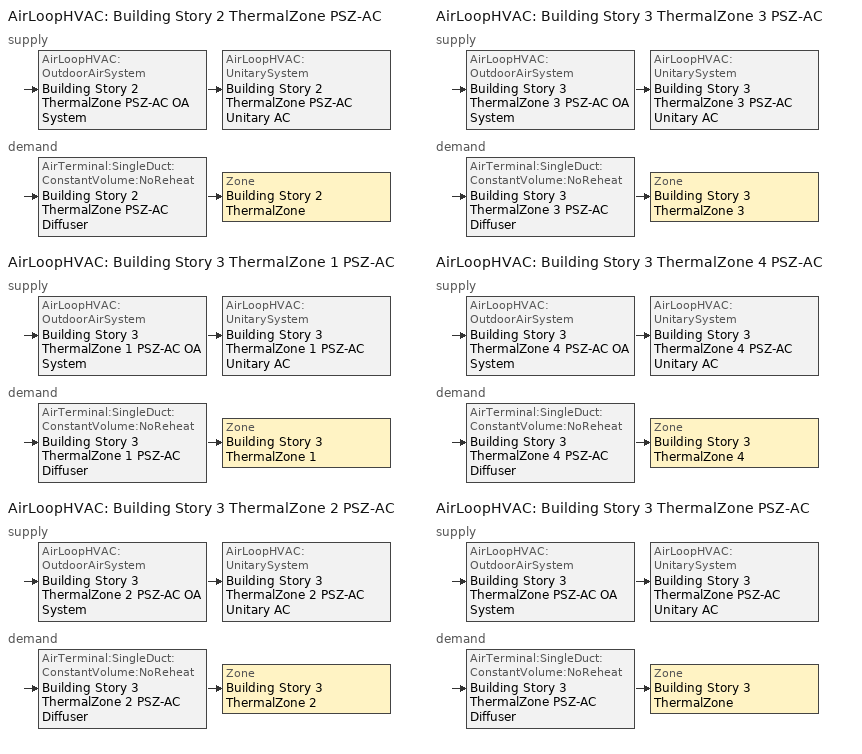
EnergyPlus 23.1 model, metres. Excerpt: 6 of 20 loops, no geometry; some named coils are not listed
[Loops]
AirLoopHVAC 'Building Story 2 ThermalZone PSZ-AC'
 supply: AirLoopHVAC:OutdoorAirSystem 'Building Story 2 ThermalZone PSZ-AC OA System' > AirLoopHVAC:UnitarySystem 'Building Story 2 ThermalZone PSZ-AC Unitary AC'
 demand: AirTerminal:SingleDuct:ConstantVolume:NoReheat 'Building Story 2 ThermalZone PSZ-AC Diffuser' > Zone 'Building Story 2 ThermalZone'
AirLoopHVAC 'Building Story 3 ThermalZone 1 PSZ-AC'
 supply: AirLoopHVAC:OutdoorAirSystem 'Building Story 3 ThermalZone 1 PSZ-AC OA System' > AirLoopHVAC:UnitarySystem 'Building Story 3 ThermalZone 1 PSZ-AC Unitary AC'
 demand: AirTerminal:SingleDuct:ConstantVolume:NoReheat 'Building Story 3 ThermalZone 1 PSZ-AC Diffuser' > Zone 'Building Story 3 ThermalZone 1'
AirLoopHVAC 'Building Story 3 ThermalZone 2 PSZ-AC'
 supply: AirLoopHVAC:OutdoorAirSystem 'Building Story 3 ThermalZone 2 PSZ-AC OA System' > AirLoopHVAC:UnitarySystem 'Building Story 3 ThermalZone 2 PSZ-AC Unitary AC'
 demand: AirTerminal:SingleDuct:ConstantVolume:NoReheat 'Building Story 3 ThermalZone 2 PSZ-AC Diffuser' > Zone 'Building Story 3 ThermalZone 2'
AirLoopHVAC 'Building Story 3 ThermalZone 3 PSZ-AC'
 supply: AirLoopHVAC:OutdoorAirSystem 'Building Story 3 ThermalZone 3 PSZ-AC OA System' > AirLoopHVAC:UnitarySystem 'Building Story 3 ThermalZone 3 PSZ-AC Unitary AC'
 demand: AirTerminal:SingleDuct:ConstantVolume:NoReheat 'Building Story 3 ThermalZone 3 PSZ-AC Diffuser' > Zone 'Building Story 3 ThermalZone 3'
AirLoopHVAC 'Building Story 3 ThermalZone 4 PSZ-AC'
 supply: AirLoopHVAC:OutdoorAirSystem 'Building Story 3 ThermalZone 4 PSZ-AC OA System' > AirLoopHVAC:UnitarySystem 'Building Story 3 ThermalZone 4 PSZ-AC Unitary AC'
 demand: AirTerminal:SingleDuct:ConstantVolume:NoReheat 'Building Story 3 ThermalZone 4 PSZ-AC Diffuser' > Zone 'Building Story 3 ThermalZone 4'
AirLoopHVAC 'Building Story 3 ThermalZone PSZ-AC'
 supply: AirLoopHVAC:OutdoorAirSystem 'Building Story 3 ThermalZone PSZ-AC OA System' > AirLoopHVAC:UnitarySystem 'Building Story 3 ThermalZone PSZ-AC Unitary AC'
 demand: AirTerminal:SingleDuct:ConstantVolume:NoReheat 'Building Story 3 ThermalZone PSZ-AC Diffuser' > Zone 'Building Story 3 ThermalZone'
[ZoneControl:Thermostat] Temperature Difference Between Cutout And Setpoint {deltaC}=0
Name | Zone or ZoneList | Control Type Schedule | Control 1
Building Story 2 ThermalZone Thermostat | Building Story 2 ThermalZone | Building Story 2 ThermalZone Thermostat Schedule | Story Mid Blended Space Type Thermostat
Building Story 3 ThermalZone Thermostat | Building Story 3 ThermalZone | Building Story 3 ThermalZone Thermostat Schedule | Story Top Blended Space Type Thermostat
Building Story 3 ThermalZone 1 Thermostat | Building Story 3 ThermalZone 1 | Building Story 3 ThermalZone 1 Thermostat Schedule | Story Top Blended Space Type Thermostat 1
Building Story 3 ThermalZone 2 Thermostat | Building Story 3 ThermalZone 2 | Building Story 3 ThermalZone 2 Thermostat Schedule | Story Top Blended Space Type Thermostat 2
Building Story 3 ThermalZone 3 Thermostat | Building Story 3 ThermalZone 3 | Building Story 3 ThermalZone 3 Thermostat Schedule | Story Top Blended Space Type Thermostat 3
Building Story 3 ThermalZone 4 Thermostat | Building Story 3 ThermalZone 4 | Building Story 3 ThermalZone 4 Thermostat Schedule | Story Top Blended Space Type Thermostat 4
[ThermostatSetpoint:DualSetpoint]
Name | Heating Setpoint Temperature Schedule | Cooling Setpoint Temperature Schedule
Story Mid Blended Space Type Thermostat | SchoolSecondary HTGSETP_SCH_YES_OPTIMUM | SchoolSecondary CLGSETP_SCH_NO_SETBACK
Story Top Blended Space Type Thermostat; Story Top Blended Space Type Thermostat 1; Story Top Blended Space Type Thermostat 2; Story Top Blended Space Type Thermostat 3; Story Top Blended Space Type Thermostat 4 | OfficeLarge HTGSETP_SCH_YES_OPTIMUM | OfficeLarge CLGSETP_SCH_NO_SETBACK
[AirTerminal:SingleDuct:ConstantVolume:NoReheat] Availability Schedule=Always On Discrete; Maximum Air Flow Rate {m3/s}=AutoSize
Building Story 2 ThermalZone PSZ-AC Diffuser; Building Story 3 ThermalZone PSZ-AC Diffuser; Building Story 3 ThermalZone 1 PSZ-AC Diffuser; Building Story 3 ThermalZone 2 PSZ-AC Diffuser; Building Story 3 ThermalZone 3 PSZ-AC Diffuser; Building Story 3 ThermalZone 4 PSZ-AC Diffuser
[Zone equipment]
Building Story 2 ThermalZone: Building Story 2 ThermalZone PSZ-AC Diffuser
Building Story 3 ThermalZone: Building Story 3 ThermalZone PSZ-AC Diffuser
Building Story 3 ThermalZone 1: Building Story 3 ThermalZone 1 PSZ-AC Diffuser
Building Story 3 ThermalZone 2: Building Story 3 ThermalZone 2 PSZ-AC Diffuser
Building Story 3 ThermalZone 3: Building Story 3 ThermalZone 3 PSZ-AC Diffuser
Building Story 3 ThermalZone 4: Building Story 3 ThermalZone 4 PSZ-AC Diffuser
[Sizing:Zone] Zone Cooling Design Supply Air Temperature Input Method=SupplyAirTemperature; Zone Cooling Design Supply Air Temperature {C}=12.7778; Zone Cooling Design Supply Air Temperature Difference {deltaC}=11.11; Zone Heating Design Supply Air Temperature Input Method=SupplyAirTemperature; Zone Heating Design Supply Air Temperature {C}=50; Zone Heating Design Supply Air Temperature Difference {deltaC}=11.11; Zone Cooling Design Supply Air Humidity Ratio {kgWater/kgDryAir}=0.0085; Zone Heating Design Supply Air Humidity Ratio {kgWater/kgDryAir}=0.008; Cooling Design Air Flow Method=DesignDay; Cooling Design Air Flow Rate {m3/s}=0; Cooling Minimum Air Flow per Zone Floor Area {m3/s-m2}=0.000762; Cooling Minimum Air Flow {m3/s}=0; Cooling Minimum Air Flow Fraction=0; Heating Design Air Flow Method=DesignDay; Heating Design Air Flow Rate {m3/s}=0; Heating Maximum Air Flow per Zone Floor Area {m3/s-m2}=0.002032; Heating Maximum Air Flow {m3/s}=0.141576; Heating Maximum Air Flow Fraction=0.3; Account for Dedicated Outdoor Air System=No; Zone Load Sizing Method=Sensible Load Only No Latent Load; Zone Latent Cooling Design Supply Air Humidity Ratio Input Method=HumidityRatioDifference; Zone Cooling Design Supply Air Humidity Ratio Difference {kgWater/kgDryAir}=0.005; Zone Latent Heating Design Supply Air Humidity Ratio Input Method=HumidityRatioDifference; Zone Humidification Design Supply Air Humidity Ratio Difference {kgWater/kgDryAir}=0.005
Name | Design Specification Outdoor Air Object
Building Story 2 ThermalZone | Building Story 2 ThermalZone DSOA Space List
Building Story 3 ThermalZone | Building Story 3 ThermalZone DSOA Space List
Building Story 3 ThermalZone 1 | Building Story 3 ThermalZone 1 DSOA Space List
Building Story 3 ThermalZone 2 | Building Story 3 ThermalZone 2 DSOA Space List
Building Story 3 ThermalZone 3 | Building Story 3 ThermalZone 3 DSOA Space List
Building Story 3 ThermalZone 4 | Building Story 3 ThermalZone 4 DSOA Space List
[Controller:MechanicalVentilation] Demand Controlled Ventilation=No; System Outdoor Air Method=ZoneSum
Name | Availability Schedule | Zone or ZoneList 1 | Design Specification Outdoor Air Object Name 1
Controller Mechanical Ventilation 9 | Building Story 2 ThermalZone PSZ-AC Occ Sch | Building Story 2 ThermalZone | Blended OA 1
Controller Mechanical Ventilation 14 | Building Story 3 ThermalZone PSZ-AC Occ Sch | Building Story 3 ThermalZone | Blended OA 2
Controller Mechanical Ventilation 15 | Building Story 3 ThermalZone 1 PSZ-AC Occ Sch | Building Story 3 ThermalZone 1 | Blended OA 2
Controller Mechanical Ventilation 11 | Building Story 3 ThermalZone 2 PSZ-AC Occ Sch | Building Story 3 ThermalZone 2 | Blended OA 2
Controller Mechanical Ventilation 12 | Building Story 3 ThermalZone 3 PSZ-AC Occ Sch | Building Story 3 ThermalZone 3 | Blended OA 2
Controller Mechanical Ventilation 13 | Building Story 3 ThermalZone 4 PSZ-AC Occ Sch | Building Story 3 ThermalZone 4 | Blended OA 2
[DesignSpecification:OutdoorAir] Outdoor Air Method=Sum; Outdoor Air Flow per Zone {m3/s}=0; Outdoor Air Flow Air Changes per Hour {1/hr}=0
Name | Outdoor Air Flow per Person {m3/s-person} | Outdoor Air Flow per Zone Floor Area {m3/s-m2}
Blended OA 1 | 0.00449757 | 0.000474846
Blended OA 2 | 0 | 0.0004318
[DesignSpecification:OutdoorAir:SpaceList]
Name | Space 1 | Space 1 Design Specification Outdoor Air Object
Building Story 2 ThermalZone DSOA Space List | Building Story 2 Space | Blended OA 1
Building Story 3 ThermalZone DSOA Space List | Building Story 3 Space | Blended OA 2
Building Story 3 ThermalZone 1 DSOA Space List | Building Story 3 Space 1 | Blended OA 2
Building Story 3 ThermalZone 2 DSOA Space List | Building Story 3 Space 2 | Blended OA 2
Building Story 3 ThermalZone 3 DSOA Space List | Building Story 3 Space 3 | Blended OA 2
Building Story 3 ThermalZone 4 DSOA Space List | Building Story 3 Space 4 | Blended OA 2
[AirLoopHVAC] Design Supply Air Flow Rate {m3/s}=AutoSize; Design Return Air Flow Fraction of Supply Air Flow=1
Building Story 2 ThermalZone PSZ-AC; Building Story 3 ThermalZone 1 PSZ-AC; Building Story 3 ThermalZone 2 PSZ-AC; Building Story 3 ThermalZone 3 PSZ-AC; Building Story 3 ThermalZone 4 PSZ-AC; Building Story 3 ThermalZone PSZ-AC
[Sizing:System] Type of Load to Size On=Sensible; Design Outdoor Air Flow Rate {m3/s}=Autosize; Central Heating Maximum System Air Flow Ratio=1; Preheat Design Temperature {C}=7.22222; Preheat Design Humidity Ratio {kgWater/kgDryAir}=0.008; Precool Design Temperature {C}=12.7778; Precool Design Humidity Ratio {kgWater/kgDryAir}=0.008; Central Cooling Design Supply Air Temperature {C}=12.7778; Central Heating Design Supply Air Temperature {C}=50; Type of Zone Sum to Use=Coincident; 100% Outdoor Air in Cooling=No; 100% Outdoor Air in Heating=No; Central Cooling Design Supply Air Humidity Ratio {kgWater/kgDryAir}=0.0085; Central Heating Design Supply Air Humidity Ratio {kgWater/kgDryAir}=0.008; Cooling Supply Air Flow Rate Method=DesignDay; Cooling Supply Air Flow Rate {m3/s}=0; Cooling Supply Air Flow Rate Per Floor Area {m3/s-m2}=0.00996765; Cooling Fraction of Autosized Cooling Supply Air Flow Rate=1; Cooling Supply Air Flow Rate Per Unit Cooling Capacity {m3/s-W}=3.94755e-05; Heating Supply Air Flow Rate Method=DesignDay; Heating Supply Air Flow Rate {m3/s}=0; Heating Supply Air Flow Rate Per Floor Area {m3/s-m2}=0.00996765; Heating Fraction of Autosized Heating Supply Air Flow Rate=1; Heating Fraction of Autosized Cooling Supply Air Flow Rate=1; Heating Supply Air Flow Rate Per Unit Heating Capacity {m3/s-W}=3.15882e-05; System Outdoor Air Method=ZoneSum; Zone Maximum Outdoor Air Fraction=1; Cooling Design Capacity Method=CoolingDesignCapacity; Cooling Design Capacity {W}=Autosize; Cooling Design Capacity Per Floor Area {W/m2}=234.7; Fraction of Autosized Cooling Design Capacity=1; Heating Design Capacity Method=HeatingDesignCapacity; Heating Design Capacity {W}=Autosize; Heating Design Capacity Per Floor Area {W/m2}=157; Fraction of Autosized Heating Design Capacity=1; Central Cooling Capacity Control Method=OnOff; Occupant Diversity=Autosize
Building Story 2 ThermalZone PSZ-AC; Building Story 3 ThermalZone 1 PSZ-AC; Building Story 3 ThermalZone 2 PSZ-AC; Building Story 3 ThermalZone 3 PSZ-AC; Building Story 3 ThermalZone 4 PSZ-AC; Building Story 3 ThermalZone PSZ-AC
[Controller:OutdoorAir] Minimum Outdoor Air Flow Rate {m3/s}=Autosize; Maximum Outdoor Air Flow Rate {m3/s}=Autosize; Economizer Control Action Type=ModulateFlow; Lockout Type=LockoutWithHeating; Minimum Limit Type=FixedMinimum; High Humidity Control=No; Control High Indoor Humidity Based on Outdoor Humidity Ratio=Yes
Name | Economizer Control Type | Minimum Outdoor Air Schedule | Maximum Fraction of Outdoor Air Schedule | Mechanical Ventilation Controller | Heat Recovery Bypass Control Type | Economizer Maximum Limit Dry-Bulb Temperature {C} | Economizer Maximum Limit Enthalpy {J/kg}
Building Story 2 ThermalZone PSZ-AC OA System Controller | DifferentialDryBulb | Building Story 2 ThermalZone PSZ-AC Occ Sch | BuildingStory2ThermalZonePSZACmaxOASch | Controller Mechanical Ventilation 9 | BypassWhenOAFlowGreaterThanMinimum
Building Story 3 ThermalZone 1 PSZ-AC OA System Controller | NoEconomizer | Building Story 3 ThermalZone 1 PSZ-AC Occ Sch | BuildingStory3ThermalZone1PSZACmaxOASch | Controller Mechanical Ventilation 15 | BypassWhenWithinEconomizerLimits | 28 | 64000
Building Story 3 ThermalZone 2 PSZ-AC OA System Controller | DifferentialDryBulb | Building Story 3 ThermalZone 2 PSZ-AC Occ Sch | BuildingStory3ThermalZone2PSZACmaxOASch | Controller Mechanical Ventilation 11 | BypassWhenWithinEconomizerLimits
Building Story 3 ThermalZone 3 PSZ-AC OA System Controller | NoEconomizer | Building Story 3 ThermalZone 3 PSZ-AC Occ Sch | BuildingStory3ThermalZone3PSZACmaxOASch | Controller Mechanical Ventilation 12 | BypassWhenWithinEconomizerLimits | 28 | 64000
Building Story 3 ThermalZone 4 PSZ-AC OA System Controller | DifferentialDryBulb | Building Story 3 ThermalZone 4 PSZ-AC Occ Sch | BuildingStory3ThermalZone4PSZACmaxOASch | Controller Mechanical Ventilation 13 | BypassWhenWithinEconomizerLimits
Building Story 3 ThermalZone PSZ-AC OA System Controller | DifferentialDryBulb | Building Story 3 ThermalZone PSZ-AC Occ Sch | BuildingStory3ThermalZonePSZACmaxOASch | Controller Mechanical Ventilation 14 | BypassWhenWithinEconomizerLimits
[SetpointManager:MixedAir] Control Variable=Temperature
Name | Setpoint Node or NodeList
Building Story 2 ThermalZone PSZ-AC Mixed Air Node OS Default SPM | Building Story 2 ThermalZone PSZ-AC Mixed Air Node
Building Story 3 ThermalZone 1 PSZ-AC Mixed Air Node OS Default SPM | Building Story 3 ThermalZone 1 PSZ-AC Mixed Air Node
Building Story 3 ThermalZone 2 PSZ-AC Mixed Air Node OS Default SPM | Building Story 3 ThermalZone 2 PSZ-AC Mixed Air Node
Building Story 3 ThermalZone 3 PSZ-AC Mixed Air Node OS Default SPM | Building Story 3 ThermalZone 3 PSZ-AC Mixed Air Node
Building Story 3 ThermalZone 4 PSZ-AC Mixed Air Node OS Default SPM | Building Story 3 ThermalZone 4 PSZ-AC Mixed Air Node
Building Story 3 ThermalZone PSZ-AC Mixed Air Node OS Default SPM | Building Story 3 ThermalZone PSZ-AC Mixed Air Node
[AirLoopHVAC:UnitarySystem] Control Type=Load; Dehumidification Control Type=None; Availability Schedule=Always On Discrete; Fan Placement=DrawThrough; DX Heating Coil Sizing Ratio=1; Use DOAS DX Cooling Coil=No; Minimum Supply Air Temperature {C}=2; Latent Load Control=SensibleOnlyLoadControl; Cooling Supply Air Flow Rate {m3/s}=Autosize; Heating Supply Air Flow Rate {m3/s}=Autosize; No Load Supply Air Flow Rate {m3/s}=Autosize; Maximum Supply Air Temperature {C}=80; Maximum Outdoor Dry-Bulb Temperature for Supplemental Heater Operation {C}=21; Maximum Cycling Rate {cycles/hr}=2.5; Heat Pump Time Constant {s}=60; Fraction of On-Cycle Power Use=0.01; Heat Pump Fan Delay Time {s}=60; Ancillary On-Cycle Electric Power {W}=0; Ancillary Off-Cycle Electric Power {W}=0
Name | Controlling Zone or Thermostat Location | Supply Fan | Supply Air Fan Operating Mode Schedule | Heating Coil | Cooling Coil | Supplemental Heating Coil
Building Story 2 ThermalZone PSZ-AC Unitary AC | Building Story 2 ThermalZone | Building Story 2 ThermalZone PSZ-AC Fan | Building Story 2 ThermalZone PSZ-AC Occ Sch | Building Story 2 ThermalZone PSZ-AC Water Htg Coil | Building Story 2 ThermalZone PSZ-AC 1spd DX AC Clg Coil 403kBtu/hr 9.8EER | Building Story 2 ThermalZone PSZ-AC Electric Backup Htg Coil
Building Story 3 ThermalZone 1 PSZ-AC Unitary AC | Building Story 3 ThermalZone 1 | Building Story 3 ThermalZone 1 PSZ-AC Fan | Building Story 3 ThermalZone 1 PSZ-AC Occ Sch | Building Story 3 ThermalZone 1 PSZ-AC Water Htg Coil | Building Story 3 ThermalZone 1 PSZ-AC 1spd DX AC Clg Coil 36kBtu/hr 14.0SEER | Building Story 3 ThermalZone 1 PSZ-AC Electric Backup Htg Coil
Building Story 3 ThermalZone 2 PSZ-AC Unitary AC | Building Story 3 ThermalZone 2 | Building Story 3 ThermalZone 2 PSZ-AC Fan | Building Story 3 ThermalZone 2 PSZ-AC Occ Sch | Building Story 3 ThermalZone 2 PSZ-AC Water Htg Coil | Building Story 3 ThermalZone 2 PSZ-AC 1spd DX AC Clg Coil 104kBtu/hr 11.0EER | Building Story 3 ThermalZone 2 PSZ-AC Electric Backup Htg Coil
Building Story 3 ThermalZone 3 PSZ-AC Unitary AC | Building Story 3 ThermalZone 3 | Building Story 3 ThermalZone 3 PSZ-AC Fan | Building Story 3 ThermalZone 3 PSZ-AC Occ Sch | Building Story 3 ThermalZone 3 PSZ-AC Water Htg Coil | Building Story 3 ThermalZone 3 PSZ-AC 1spd DX AC Clg Coil 24kBtu/hr 14.0SEER | Building Story 3 ThermalZone 3 PSZ-AC Electric Backup Htg Coil
Building Story 3 ThermalZone 4 PSZ-AC Unitary AC | Building Story 3 ThermalZone 4 | Building Story 3 ThermalZone 4 PSZ-AC Fan | Building Story 3 ThermalZone 4 PSZ-AC Occ Sch | Building Story 3 ThermalZone 4 PSZ-AC Water Htg Coil | Building Story 3 ThermalZone 4 PSZ-AC 1spd DX AC Clg Coil 104kBtu/hr 11.0EER | Building Story 3 ThermalZone 4 PSZ-AC Electric Backup Htg Coil
Building Story 3 ThermalZone PSZ-AC Unitary AC | Building Story 3 ThermalZone | Building Story 3 ThermalZone PSZ-AC Fan | Building Story 3 ThermalZone PSZ-AC Occ Sch | Building Story 3 ThermalZone PSZ-AC Water Htg Coil | Building Story 3 ThermalZone PSZ-AC 1spd DX AC Clg Coil 308kBtu/hr 9.8EER | Building Story 3 ThermalZone PSZ-AC Electric Backup Htg Coil
[Fan:OnOff] Availability Schedule=Always On Discrete; Maximum Flow Rate {m3/s}=Autosize; Motor In Airstream Fraction=1
Name | Fan Total Efficiency | Pressure Rise {Pa} | Motor Efficiency | Fan Power Ratio Function of Speed Ratio Curve | Fan Efficiency Ratio Function of Speed Ratio Curve
Building Story 2 ThermalZone PSZ-AC Fan | 0.59605 | 1018.77 | 0.917 | Fan On Off Power Curve 8 | Fan On Off Efficiency Curve 8
Building Story 3 ThermalZone 1 PSZ-AC Fan | 0.55575 | 622.722 | 0.855 | Fan On Off Power Curve 14 | Fan On Off Efficiency Curve 14
Building Story 3 ThermalZone 2 PSZ-AC Fan | 0.58175 | 622.722 | 0.895 | Fan On Off Power Curve 10 | Fan On Off Efficiency Curve 10
Building Story 3 ThermalZone 3 PSZ-AC Fan | 0.55575 | 622.722 | 0.855 | Fan On Off Power Curve 11 | Fan On Off Efficiency Curve 11
Building Story 3 ThermalZone 4 PSZ-AC Fan | 0.58175 | 622.722 | 0.895 | Fan On Off Power Curve 12 | Fan On Off Efficiency Curve 12
Building Story 3 ThermalZone PSZ-AC Fan | 0.6006 | 1018.77 | 0.924 | Fan On Off Power Curve 13 | Fan On Off Efficiency Curve 13
[Coil:Cooling:DX:SingleSpeed] Availability Schedule=Always On Discrete; Gross Rated Total Cooling Capacity {W}=Autosize; Gross Rated Sensible Heat Ratio=Autosize; Rated Air Flow Rate {m3/s}=Autosize; 2017 Rated Evaporator Fan Power Per Volume Flow Rate {W/(m3/s)}=773.3; 2023 Rated Evaporator Fan Power Per Volume Flow Rate {W/(m3/s)}=934.4; Total Cooling Capacity Function of Temperature Curve=PSZ-AC_Unitary_PackagecoolCapFT; Total Cooling Capacity Function of Flow Fraction Curve=PSZ-AC_Unitary_PackagecoolFFF; Energy Input Ratio Function of Temperature Curve=PSZ-AC DX Unitary Package EIRFT; Energy Input Ratio Function of Flow Fraction Curve=PSZ-AC_Unitary_PackagecoolEIRFFF; Part Load Fraction Correlation Curve=PSZ-AC_Unitary_PackagecoolPLR; Minimum Outdoor Dry-Bulb Temperature for Compressor Operation {C}=-25; Nominal Time for Condensate Removal to Begin {s}=0; Ratio of Initial Moisture Evaporation Rate and Steady State Latent Capacity=0; Maximum Cycling Rate {cycles/hr}=0; Latent Capacity Time Constant {s}=0; Condenser Type=AirCooled; Evaporative Condenser Effectiveness=0.9; Evaporative Condenser Air Flow Rate {m3/s}=Autosize; Evaporative Condenser Pump Rated Power Consumption {W}=Autosize; Crankcase Heater Capacity {W}=0; Maximum Outdoor Dry-Bulb Temperature for Crankcase Heater Operation {C}=10; Basin Heater Capacity {W/K}=0; Basin Heater Setpoint Temperature {C}=2
Name | Gross Rated Cooling COP {W/W}
Building Story 2 ThermalZone PSZ-AC 1spd DX AC Clg Coil 403kBtu/hr 9.8EER; Building Story 3 ThermalZone PSZ-AC 1spd DX AC Clg Coil 308kBtu/hr 9.8EER | 3.39929
Building Story 3 ThermalZone 1 PSZ-AC 1spd DX AC Clg Coil 36kBtu/hr 14.0SEER; Building Story 3 ThermalZone 3 PSZ-AC 1spd DX AC Clg Coil 24kBtu/hr 14.0SEER | 4.11713
Building Story 3 ThermalZone 2 PSZ-AC 1spd DX AC Clg Coil 104kBtu/hr 11.0EER; Building Story 3 ThermalZone 4 PSZ-AC 1spd DX AC Clg Coil 104kBtu/hr 11.0EER | 3.79883
[Coil:Heating:Electric] Availability Schedule=Always On Discrete; Efficiency=1; Nominal Capacity {W}=Autosize
Building Story 2 ThermalZone PSZ-AC Electric Backup Htg Coil; Building Story 3 ThermalZone 1 PSZ-AC Electric Backup Htg Coil; Building Story 3 ThermalZone 2 PSZ-AC Electric Backup Htg Coil; Building Story 3 ThermalZone 3 PSZ-AC Electric Backup Htg Coil; Building Story 3 ThermalZone 4 PSZ-AC Electric Backup Htg Coil; Building Story 3 ThermalZone PSZ-AC Electric Backup Htg Coil
[SetpointManager:SingleZone:Reheat] Control Variable=Temperature; Minimum Supply Air Temperature {C}=12.7778; Maximum Supply Air Temperature {C}=50
Name | Control Zone | Setpoint Node or NodeList
Building Story 2 ThermalZone Setpoint Manager SZ Reheat | Building Story 2 ThermalZone | Building Story 2 ThermalZone PSZ-AC Supply Outlet Node
Building Story 3 ThermalZone 1 Setpoint Manager SZ Reheat | Building Story 3 ThermalZone 1 | Building Story 3 ThermalZone 1 PSZ-AC Supply Outlet Node
Building Story 3 ThermalZone 2 Setpoint Manager SZ Reheat | Building Story 3 ThermalZone 2 | Building Story 3 ThermalZone 2 PSZ-AC Supply Outlet Node
Building Story 3 ThermalZone 3 Setpoint Manager SZ Reheat | Building Story 3 ThermalZone 3 | Building Story 3 ThermalZone 3 PSZ-AC Supply Outlet Node
Building Story 3 ThermalZone 4 Setpoint Manager SZ Reheat | Building Story 3 ThermalZone 4 | Building Story 3 ThermalZone 4 PSZ-AC Supply Outlet Node
Building Story 3 ThermalZone Setpoint Manager SZ Reheat | Building Story 3 ThermalZone | Building Story 3 ThermalZone PSZ-AC Supply Outlet Node
[HeatExchanger:AirToAir:SensibleAndLatent]
Building Story 2 ThermalZone PSZ-AC ERV: Availability Schedule=Always On Discrete; Nominal Supply Air Flow Rate {m3/s}=Autosize; Sensible Effectiveness at 100% Heating Air Flow=0.5; Latent Effectiveness at 100% Heating Air Flow=0.5; Sensible Effectiveness at 75% Heating Air Flow=0.5; Latent Effectiveness at 75% Heating Air Flow=0.5; Sensible Effectiveness at 100% Cooling Air Flow=0.5; Latent Effectiveness at 100% Cooling Air Flow=0.5; Sensible Effectiveness at 75% Cooling Air Flow=0.5; Latent Effectiveness at 75% Cooling Air Flow=0.5; Nominal Electric Power {W}=1519.93; Supply Air Outlet Temperature Control=Yes; Heat Exchanger Type=Rotary; Frost Control Type=ExhaustOnly; Threshold Temperature {C}=-23.3; Initial Defrost Time Fraction=0.167; Rate of Defrost Time Fraction Increase {1/K}=1.44; Economizer Lockout=Yes
[SetpointManager:OutdoorAirPretreat]
Setpoint Manager Outdoor Air Pretreat 2: Control Variable=Temperature; Minimum Setpoint Temperature {C}=-99; Maximum Setpoint Temperature {C}=99; Minimum Setpoint Humidity Ratio {kgWater/kgDryAir}=1e-05; Maximum Setpoint Humidity Ratio {kgWater/kgDryAir}=1
[EnergyManagementSystem:Program]
Emissions_Calc_Prgm: SET fut_hr_val = Fut_Sen; SET his_hr_val = His_Sen; SET fut_yr_val = 92; SET his_yr_val = 583; SET elec = Ele_Sen; SET conv = 1000000 * 60 * 60; SET conv_kg_mt = 0.001; SET fut_hr = (fut_hr_val * elec / conv) * conv_kg_mt; SET his_hr = (his_hr_val * elec / conv) * conv_kg_mt; SET fut_yr = (fut_yr_val * elec / conv) * conv_kg_mt; SET his_yr = (his_yr_val * elec / conv) * conv_kg_mt; SET fut_hr_intensity = fut_hr * 1000 / 65731.06754208333; SET his_hr_intensity = his_hr * 1000 / 65731.06754208333; SET fut_yr_intensity = fut_yr * 1000 / 65731.06754208333; SET his_yr_intensity = his_yr * 1000 / 65731.06754208333
Mains_Water_Prg: SET Mains_Water_Temp_Act = Mains_Water_Temp_Sen
[EnergyManagementSystem:ProgramCallingManager]
BuildingStory1ThermalZonePSZACOptimumStartCallingManager0: BeginTimestepBeforePredictor; BuildingStory1ThermalZonePSZACOptimumStartProg0
[Schedule:Compact]
Building Story 2 ThermalZone Thermostat Schedule; Building Story 3 ThermalZone Thermostat Schedule; Building Story 3 ThermalZone 1 Thermostat Schedule; Building Story 3 ThermalZone 2 Thermostat Schedule; Building Story 3 ThermalZone 3 Thermostat Schedule; Building Story 3 ThermalZone 4 Thermostat Schedule: Through: 12/31, For: AllDays, Until: 24:00, 4
[Schedule:Day:Interval]
SchoolSecondary CLGSETP_SCH_NO_SETBACK Default; SchoolSecondary CLGSETP_SCH_NO_SETBACK Summer Design Day; OfficeLarge CLGSETP_SCH_NO_SETBACK Default|WntrDsn|Sat|Wkdy Day; OfficeLarge CLGSETP_SCH_NO_SETBACK Default; OfficeLarge CLGSETP_SCH_NO_SETBACK Winter Design Day: No, 24:00, 24
SchoolSecondary CLGSETP_SCH_NO_SETBACK Winter Design Day: No, 24:00, 29.44
SchoolSecondary HTGSETP_SCH_YES_OPTIMUM Default; SchoolSecondary HTGSETP_SCH_YES_OPTIMUM Summer Design Day; OfficeLarge HTGSETP_SCH_YES_OPTIMUM Default; OfficeLarge HTGSETP_SCH_YES_OPTIMUM Summer Design Day: No, 24:00, 15.6
SchoolSecondary HTGSETP_SCH_YES_OPTIMUM Wkdy Day: No, 06:00, 15.6, 07:00, 17.8, 08:00, 20, 21:00, 21, 24:00, 15.6
SchoolSecondary HTGSETP_SCH_YES_OPTIMUM Winter Design Day: No, 24:00, 21
Building Story 2 ThermalZone PSZ-AC Occ Sch Sunday; Building Story 3 ThermalZone PSZ-AC Occ Sch Sunday; Building Story 3 ThermalZone 1 PSZ-AC Occ Sch Sunday; Building Story 3 ThermalZone 2 PSZ-AC Occ Sch Sunday; Building Story 3 ThermalZone 3 PSZ-AC Occ Sch Sunday; Building Story 3 ThermalZone 4 PSZ-AC Occ Sch Sunday: No, 24:00, 0
Building Story 2 ThermalZone PSZ-AC Occ Sch Default: No, 08:00, 0, 18:00, 1, 24:00, 0
Building Story 2 ThermalZone PSZ-AC Occ Sch Summer Design Day; Building Story 2 ThermalZone PSZ-AC Occ Sch Winter Design Day; Building Story 3 ThermalZone PSZ-AC Occ Sch Summer Design Day; Building Story 3 ThermalZone PSZ-AC Occ Sch Winter Design Day; Building Story 3 ThermalZone 1 PSZ-AC Occ Sch Summer Design Day; Building Story 3 ThermalZone 1 PSZ-AC Occ Sch Winter Design Day; Building Story 3 ThermalZone 2 PSZ-AC Occ Sch Summer Design Day; Building Story 3 ThermalZone 2 PSZ-AC Occ Sch Winter Design Day; Building Story 3 ThermalZone 3 PSZ-AC Occ Sch Summer Design Day; Building Story 3 ThermalZone 3 PSZ-AC Occ Sch Winter Design Day; Building Story 3 ThermalZone 4 PSZ-AC Occ Sch Summer Design Day; Building Story 3 ThermalZone 4 PSZ-AC Occ Sch Winter Design Day: No, 24:00, 1
OfficeLarge HTGSETP_SCH_YES_OPTIMUM Sat Day: No, 04:00, 15.6, 05:00, 17.8, 06:00, 20, 17:00, 21, 24:00, 15.6
OfficeLarge HTGSETP_SCH_YES_OPTIMUM Wkdy Day: No, 04:00, 15.6, 05:00, 17.8, 06:00, 20, 22:00, 21, 24:00, 15.6
OfficeLarge HTGSETP_SCH_YES_OPTIMUM Winter Design Day: No, 05:00, 15.6, 06:00, 17.6, 07:00, 19.6, 22:00, 21, 24:00, 15.6
OfficeLarge CLGSETP_SCH_NO_SETBACK Summer Design Day: No, 05:00, 26.7, 06:00, 25.7, 07:00, 25, 22:00, 24, 24:00, 26.7
Building Story 3 ThermalZone PSZ-AC Occ Sch Saturday; Building Story 3 ThermalZone 1 PSZ-AC Occ Sch Saturday; Building Story 3 ThermalZone 2 PSZ-AC Occ Sch Saturday; Building Story 3 ThermalZone 3 PSZ-AC Occ Sch Saturday; Building Story 3 ThermalZone 4 PSZ-AC Occ Sch Saturday: No, 08:00, 0, 12:00, 1, 24:00, 0
Building Story 3 ThermalZone PSZ-AC Occ Sch Default; Building Story 3 ThermalZone 1 PSZ-AC Occ Sch Default; Building Story 3 ThermalZone 2 PSZ-AC Occ Sch Default; Building Story 3 ThermalZone 3 PSZ-AC Occ Sch Default; Building Story 3 ThermalZone 4 PSZ-AC Occ Sch Default: No, 07:00, 0, 18:00, 1, 24:00, 0
BuildingStory2ThermalZonePSZACmaxOASchDefault; BuildingStory3ThermalZone1PSZACmaxOASchDefault; BuildingStory3ThermalZone2PSZACmaxOASchDefault; BuildingStory3ThermalZone3PSZACmaxOASchDefault; BuildingStory3ThermalZone4PSZACmaxOASchDefault; BuildingStory3ThermalZonePSZACmaxOASchDefault: No, 24:00, 0.7
[Schedule:Week:Daily]
SchoolSecondary CLGSETP_SCH_NO_SETBACK Week Rule - Jan1-Dec31: SchoolSecondary CLGSETP_SCH_NO_SETBACK Default, SchoolSecondary CLGSETP_SCH_NO_SETBACK Default, SchoolSecondary CLGSETP_SCH_NO_SETBACK Default, SchoolSecondary CLGSETP_SCH_NO_SETBACK Default, SchoolSecondary CLGSETP_SCH_NO_SETBACK Default, SchoolSecondary CLGSETP_SCH_NO_SETBACK Default, SchoolSecondary CLGSETP_SCH_NO_SETBACK Default, SchoolSecondary CLGSETP_SCH_NO_SETBACK Default, SchoolSecondary CLGSETP_SCH_NO_SETBACK Summer Design Day, SchoolSecondary CLGSETP_SCH_NO_SETBACK Winter Design Day, SchoolSecondary CLGSETP_SCH_NO_SETBACK Default, SchoolSecondary CLGSETP_SCH_NO_SETBACK Default
SchoolSecondary HTGSETP_SCH_YES_OPTIMUM Week Rule - Jan1-Jan1: SchoolSecondary HTGSETP_SCH_YES_OPTIMUM Default, SchoolSecondary HTGSETP_SCH_YES_OPTIMUM Default, SchoolSecondary HTGSETP_SCH_YES_OPTIMUM Default, SchoolSecondary HTGSETP_SCH_YES_OPTIMUM Default, SchoolSecondary HTGSETP_SCH_YES_OPTIMUM Default, SchoolSecondary HTGSETP_SCH_YES_OPTIMUM Default, SchoolSecondary HTGSETP_SCH_YES_OPTIMUM Default, SchoolSecondary HTGSETP_SCH_YES_OPTIMUM Default, SchoolSecondary HTGSETP_SCH_YES_OPTIMUM Summer Design Day, SchoolSecondary HTGSETP_SCH_YES_OPTIMUM Winter Design Day, SchoolSecondary HTGSETP_SCH_YES_OPTIMUM Default, SchoolSecondary HTGSETP_SCH_YES_OPTIMUM Default
SchoolSecondary HTGSETP_SCH_YES_OPTIMUM Week Rule - Jan2-Dec31: SchoolSecondary HTGSETP_SCH_YES_OPTIMUM Default, SchoolSecondary HTGSETP_SCH_YES_OPTIMUM Wkdy Day, SchoolSecondary HTGSETP_SCH_YES_OPTIMUM Wkdy Day, SchoolSecondary HTGSETP_SCH_YES_OPTIMUM Wkdy Day, SchoolSecondary HTGSETP_SCH_YES_OPTIMUM Wkdy Day, SchoolSecondary HTGSETP_SCH_YES_OPTIMUM Wkdy Day, SchoolSecondary HTGSETP_SCH_YES_OPTIMUM Default, SchoolSecondary HTGSETP_SCH_YES_OPTIMUM Default, SchoolSecondary HTGSETP_SCH_YES_OPTIMUM Summer Design Day, SchoolSecondary HTGSETP_SCH_YES_OPTIMUM Winter Design Day, SchoolSecondary HTGSETP_SCH_YES_OPTIMUM Default, SchoolSecondary HTGSETP_SCH_YES_OPTIMUM Default
Building Story 2 ThermalZone PSZ-AC Occ Sch Week Rule - Jan1-Jan1: Building Story 2 ThermalZone PSZ-AC Occ Sch Sunday, Building Story 2 ThermalZone PSZ-AC Occ Sch Sunday, Building Story 2 ThermalZone PSZ-AC Occ Sch Sunday, Building Story 2 ThermalZone PSZ-AC Occ Sch Sunday, Building Story 2 ThermalZone PSZ-AC Occ Sch Sunday, Building Story 2 ThermalZone PSZ-AC Occ Sch Sunday, Building Story 2 ThermalZone PSZ-AC Occ Sch Sunday, Building Story 2 ThermalZone PSZ-AC Occ Sch Default, Building Story 2 ThermalZone PSZ-AC Occ Sch Summer Design Day, Building Story 2 ThermalZone PSZ-AC Occ Sch Winter Design Day, Building Story 2 ThermalZone PSZ-AC Occ Sch Default, Building Story 2 ThermalZone PSZ-AC Occ Sch Default
Building Story 2 ThermalZone PSZ-AC Occ Sch Week Rule - Jan2-Dec31: Building Story 2 ThermalZone PSZ-AC Occ Sch Sunday, Building Story 2 ThermalZone PSZ-AC Occ Sch Default, Building Story 2 ThermalZone PSZ-AC Occ Sch Default, Building Story 2 ThermalZone PSZ-AC Occ Sch Default, Building Story 2 ThermalZone PSZ-AC Occ Sch Default, Building Story 2 ThermalZone PSZ-AC Occ Sch Default, Building Story 2 ThermalZone PSZ-AC Occ Sch Sunday, Building Story 2 ThermalZone PSZ-AC Occ Sch Default, Building Story 2 ThermalZone PSZ-AC Occ Sch Summer Design Day, Building Story 2 ThermalZone PSZ-AC Occ Sch Winter Design Day, Building Story 2 ThermalZone PSZ-AC Occ Sch Default, Building Story 2 ThermalZone PSZ-AC Occ Sch Default
OfficeLarge HTGSETP_SCH_YES_OPTIMUM Week Rule - Jan1-Jan1: OfficeLarge HTGSETP_SCH_YES_OPTIMUM Sat Day, OfficeLarge HTGSETP_SCH_YES_OPTIMUM Sat Day, OfficeLarge HTGSETP_SCH_YES_OPTIMUM Sat Day, OfficeLarge HTGSETP_SCH_YES_OPTIMUM Sat Day, OfficeLarge HTGSETP_SCH_YES_OPTIMUM Sat Day, OfficeLarge HTGSETP_SCH_YES_OPTIMUM Sat Day, OfficeLarge HTGSETP_SCH_YES_OPTIMUM Sat Day, OfficeLarge HTGSETP_SCH_YES_OPTIMUM Default, OfficeLarge HTGSETP_SCH_YES_OPTIMUM Summer Design Day, OfficeLarge HTGSETP_SCH_YES_OPTIMUM Winter Design Day, OfficeLarge HTGSETP_SCH_YES_OPTIMUM Default, OfficeLarge HTGSETP_SCH_YES_OPTIMUM Default
OfficeLarge HTGSETP_SCH_YES_OPTIMUM Week Rule - Jan2-Dec31: OfficeLarge HTGSETP_SCH_YES_OPTIMUM Default, OfficeLarge HTGSETP_SCH_YES_OPTIMUM Wkdy Day, OfficeLarge HTGSETP_SCH_YES_OPTIMUM Wkdy Day, OfficeLarge HTGSETP_SCH_YES_OPTIMUM Wkdy Day, OfficeLarge HTGSETP_SCH_YES_OPTIMUM Wkdy Day, OfficeLarge HTGSETP_SCH_YES_OPTIMUM Wkdy Day, OfficeLarge HTGSETP_SCH_YES_OPTIMUM Sat Day, OfficeLarge HTGSETP_SCH_YES_OPTIMUM Default, OfficeLarge HTGSETP_SCH_YES_OPTIMUM Summer Design Day, OfficeLarge HTGSETP_SCH_YES_OPTIMUM Winter Design Day, OfficeLarge HTGSETP_SCH_YES_OPTIMUM Default, OfficeLarge HTGSETP_SCH_YES_OPTIMUM Default
OfficeLarge CLGSETP_SCH_NO_SETBACK Week Rule - Jan1-Jan1: OfficeLarge CLGSETP_SCH_NO_SETBACK Default|WntrDsn|Sat|Wkdy Day, OfficeLarge CLGSETP_SCH_NO_SETBACK Default|WntrDsn|Sat|Wkdy Day, OfficeLarge CLGSETP_SCH_NO_SETBACK Default|WntrDsn|Sat|Wkdy Day, OfficeLarge CLGSETP_SCH_NO_SETBACK Default|WntrDsn|Sat|Wkdy Day, OfficeLarge CLGSETP_SCH_NO_SETBACK Default|WntrDsn|Sat|Wkdy Day, OfficeLarge CLGSETP_SCH_NO_SETBACK Default|WntrDsn|Sat|Wkdy Day, OfficeLarge CLGSETP_SCH_NO_SETBACK Default|WntrDsn|Sat|Wkdy Day, OfficeLarge CLGSETP_SCH_NO_SETBACK Default, OfficeLarge CLGSETP_SCH_NO_SETBACK Summer Design Day, OfficeLarge CLGSETP_SCH_NO_SETBACK Winter Design Day, OfficeLarge CLGSETP_SCH_NO_SETBACK Default, OfficeLarge CLGSETP_SCH_NO_SETBACK Default
OfficeLarge CLGSETP_SCH_NO_SETBACK Week Rule - Jan2-Dec31: OfficeLarge CLGSETP_SCH_NO_SETBACK Default, OfficeLarge CLGSETP_SCH_NO_SETBACK Default|WntrDsn|Sat|Wkdy Day, OfficeLarge CLGSETP_SCH_NO_SETBACK Default|WntrDsn|Sat|Wkdy Day, OfficeLarge CLGSETP_SCH_NO_SETBACK Default|WntrDsn|Sat|Wkdy Day, OfficeLarge CLGSETP_SCH_NO_SETBACK Default|WntrDsn|Sat|Wkdy Day, OfficeLarge CLGSETP_SCH_NO_SETBACK Default|WntrDsn|Sat|Wkdy Day, OfficeLarge CLGSETP_SCH_NO_SETBACK Default|WntrDsn|Sat|Wkdy Day, OfficeLarge CLGSETP_SCH_NO_SETBACK Default, OfficeLarge CLGSETP_SCH_NO_SETBACK Summer Design Day, OfficeLarge CLGSETP_SCH_NO_SETBACK Winter Design Day, OfficeLarge CLGSETP_SCH_NO_SETBACK Default, OfficeLarge CLGSETP_SCH_NO_SETBACK Default
Building Story 3 ThermalZone PSZ-AC Occ Sch Week Rule - Jan1-Jan1: Building Story 3 ThermalZone PSZ-AC Occ Sch Saturday, Building Story 3 ThermalZone PSZ-AC Occ Sch Saturday, Building Story 3 ThermalZone PSZ-AC Occ Sch Saturday, Building Story 3 ThermalZone PSZ-AC Occ Sch Saturday, Building Story 3 ThermalZone PSZ-AC Occ Sch Saturday, Building Story 3 ThermalZone PSZ-AC Occ Sch Saturday, Building Story 3 ThermalZone PSZ-AC Occ Sch Saturday, Building Story 3 ThermalZone PSZ-AC Occ Sch Default, Building Story 3 ThermalZone PSZ-AC Occ Sch Summer Design Day, Building Story 3 ThermalZone PSZ-AC Occ Sch Winter Design Day, Building Story 3 ThermalZone PSZ-AC Occ Sch Default, Building Story 3 ThermalZone PSZ-AC Occ Sch Default
Building Story 3 ThermalZone PSZ-AC Occ Sch Week Rule - Jan2-Dec31: Building Story 3 ThermalZone PSZ-AC Occ Sch Sunday, Building Story 3 ThermalZone PSZ-AC Occ Sch Default, Building Story 3 ThermalZone PSZ-AC Occ Sch Default, Building Story 3 ThermalZone PSZ-AC Occ Sch Default, Building Story 3 ThermalZone PSZ-AC Occ Sch Default, Building Story 3 ThermalZone PSZ-AC Occ Sch Default, Building Story 3 ThermalZone PSZ-AC Occ Sch Saturday, Building Story 3 ThermalZone PSZ-AC Occ Sch Default, Building Story 3 ThermalZone PSZ-AC Occ Sch Summer Design Day, Building Story 3 ThermalZone PSZ-AC Occ Sch Winter Design Day, Building Story 3 ThermalZone PSZ-AC Occ Sch Default, Building Story 3 ThermalZone PSZ-AC Occ Sch Default
Building Story 3 ThermalZone 1 PSZ-AC Occ Sch Week Rule - Jan1-Jan1: Building Story 3 ThermalZone 1 PSZ-AC Occ Sch Saturday, Building Story 3 ThermalZone 1 PSZ-AC Occ Sch Saturday, Building Story 3 ThermalZone 1 PSZ-AC Occ Sch Saturday, Building Story 3 ThermalZone 1 PSZ-AC Occ Sch Saturday, Building Story 3 ThermalZone 1 PSZ-AC Occ Sch Saturday, Building Story 3 ThermalZone 1 PSZ-AC Occ Sch Saturday, Building Story 3 ThermalZone 1 PSZ-AC Occ Sch Saturday, Building Story 3 ThermalZone 1 PSZ-AC Occ Sch Default, Building Story 3 ThermalZone 1 PSZ-AC Occ Sch Summer Design Day, Building Story 3 ThermalZone 1 PSZ-AC Occ Sch Winter Design Day, Building Story 3 ThermalZone 1 PSZ-AC Occ Sch Default, Building Story 3 ThermalZone 1 PSZ-AC Occ Sch Default
Building Story 3 ThermalZone 1 PSZ-AC Occ Sch Week Rule - Jan2-Dec31: Building Story 3 ThermalZone 1 PSZ-AC Occ Sch Sunday, Building Story 3 ThermalZone 1 PSZ-AC Occ Sch Default, Building Story 3 ThermalZone 1 PSZ-AC Occ Sch Default, Building Story 3 ThermalZone 1 PSZ-AC Occ Sch Default, Building Story 3 ThermalZone 1 PSZ-AC Occ Sch Default, Building Story 3 ThermalZone 1 PSZ-AC Occ Sch Default, Building Story 3 ThermalZone 1 PSZ-AC Occ Sch Saturday, Building Story 3 ThermalZone 1 PSZ-AC Occ Sch Default, Building Story 3 ThermalZone 1 PSZ-AC Occ Sch Summer Design Day, Building Story 3 ThermalZone 1 PSZ-AC Occ Sch Winter Design Day, Building Story 3 ThermalZone 1 PSZ-AC Occ Sch Default, Building Story 3 ThermalZone 1 PSZ-AC Occ Sch Default
Building Story 3 ThermalZone 2 PSZ-AC Occ Sch Week Rule - Jan1-Jan1: Building Story 3 ThermalZone 2 PSZ-AC Occ Sch Saturday, Building Story 3 ThermalZone 2 PSZ-AC Occ Sch Saturday, Building Story 3 ThermalZone 2 PSZ-AC Occ Sch Saturday, Building Story 3 ThermalZone 2 PSZ-AC Occ Sch Saturday, Building Story 3 ThermalZone 2 PSZ-AC Occ Sch Saturday, Building Story 3 ThermalZone 2 PSZ-AC Occ Sch Saturday, Building Story 3 ThermalZone 2 PSZ-AC Occ Sch Saturday, Building Story 3 ThermalZone 2 PSZ-AC Occ Sch Default, Building Story 3 ThermalZone 2 PSZ-AC Occ Sch Summer Design Day, Building Story 3 ThermalZone 2 PSZ-AC Occ Sch Winter Design Day, Building Story 3 ThermalZone 2 PSZ-AC Occ Sch Default, Building Story 3 ThermalZone 2 PSZ-AC Occ Sch Default
Building Story 3 ThermalZone 2 PSZ-AC Occ Sch Week Rule - Jan2-Dec31: Building Story 3 ThermalZone 2 PSZ-AC Occ Sch Sunday, Building Story 3 ThermalZone 2 PSZ-AC Occ Sch Default, Building Story 3 ThermalZone 2 PSZ-AC Occ Sch Default, Building Story 3 ThermalZone 2 PSZ-AC Occ Sch Default, Building Story 3 ThermalZone 2 PSZ-AC Occ Sch Default, Building Story 3 ThermalZone 2 PSZ-AC Occ Sch Default, Building Story 3 ThermalZone 2 PSZ-AC Occ Sch Saturday, Building Story 3 ThermalZone 2 PSZ-AC Occ Sch Default, Building Story 3 ThermalZone 2 PSZ-AC Occ Sch Summer Design Day, Building Story 3 ThermalZone 2 PSZ-AC Occ Sch Winter Design Day, Building Story 3 ThermalZone 2 PSZ-AC Occ Sch Default, Building Story 3 ThermalZone 2 PSZ-AC Occ Sch Default
Building Story 3 ThermalZone 3 PSZ-AC Occ Sch Week Rule - Jan1-Jan1: Building Story 3 ThermalZone 3 PSZ-AC Occ Sch Saturday, Building Story 3 ThermalZone 3 PSZ-AC Occ Sch Saturday, Building Story 3 ThermalZone 3 PSZ-AC Occ Sch Saturday, Building Story 3 ThermalZone 3 PSZ-AC Occ Sch Saturday, Building Story 3 ThermalZone 3 PSZ-AC Occ Sch Saturday, Building Story 3 ThermalZone 3 PSZ-AC Occ Sch Saturday, Building Story 3 ThermalZone 3 PSZ-AC Occ Sch Saturday, Building Story 3 ThermalZone 3 PSZ-AC Occ Sch Default, Building Story 3 ThermalZone 3 PSZ-AC Occ Sch Summer Design Day, Building Story 3 ThermalZone 3 PSZ-AC Occ Sch Winter Design Day, Building Story 3 ThermalZone 3 PSZ-AC Occ Sch Default, Building Story 3 ThermalZone 3 PSZ-AC Occ Sch Default
Building Story 3 ThermalZone 3 PSZ-AC Occ Sch Week Rule - Jan2-Dec31: Building Story 3 ThermalZone 3 PSZ-AC Occ Sch Sunday, Building Story 3 ThermalZone 3 PSZ-AC Occ Sch Default, Building Story 3 ThermalZone 3 PSZ-AC Occ Sch Default, Building Story 3 ThermalZone 3 PSZ-AC Occ Sch Default, Building Story 3 ThermalZone 3 PSZ-AC Occ Sch Default, Building Story 3 ThermalZone 3 PSZ-AC Occ Sch Default, Building Story 3 ThermalZone 3 PSZ-AC Occ Sch Saturday, Building Story 3 ThermalZone 3 PSZ-AC Occ Sch Default, Building Story 3 ThermalZone 3 PSZ-AC Occ Sch Summer Design Day, Building Story 3 ThermalZone 3 PSZ-AC Occ Sch Winter Design Day, Building Story 3 ThermalZone 3 PSZ-AC Occ Sch Default, Building Story 3 ThermalZone 3 PSZ-AC Occ Sch Default
Building Story 3 ThermalZone 4 PSZ-AC Occ Sch Week Rule - Jan1-Jan1: Building Story 3 ThermalZone 4 PSZ-AC Occ Sch Saturday, Building Story 3 ThermalZone 4 PSZ-AC Occ Sch Saturday, Building Story 3 ThermalZone 4 PSZ-AC Occ Sch Saturday, Building Story 3 ThermalZone 4 PSZ-AC Occ Sch Saturday, Building Story 3 ThermalZone 4 PSZ-AC Occ Sch Saturday, Building Story 3 ThermalZone 4 PSZ-AC Occ Sch Saturday, Building Story 3 ThermalZone 4 PSZ-AC Occ Sch Saturday, Building Story 3 ThermalZone 4 PSZ-AC Occ Sch Default, Building Story 3 ThermalZone 4 PSZ-AC Occ Sch Summer Design Day, Building Story 3 ThermalZone 4 PSZ-AC Occ Sch Winter Design Day, Building Story 3 ThermalZone 4 PSZ-AC Occ Sch Default, Building Story 3 ThermalZone 4 PSZ-AC Occ Sch Default
Building Story 3 ThermalZone 4 PSZ-AC Occ Sch Week Rule - Jan2-Dec31: Building Story 3 ThermalZone 4 PSZ-AC Occ Sch Sunday, Building Story 3 ThermalZone 4 PSZ-AC Occ Sch Default, Building Story 3 ThermalZone 4 PSZ-AC Occ Sch Default, Building Story 3 ThermalZone 4 PSZ-AC Occ Sch Default, Building Story 3 ThermalZone 4 PSZ-AC Occ Sch Default, Building Story 3 ThermalZone 4 PSZ-AC Occ Sch Default, Building Story 3 ThermalZone 4 PSZ-AC Occ Sch Saturday, Building Story 3 ThermalZone 4 PSZ-AC Occ Sch Default, Building Story 3 ThermalZone 4 PSZ-AC Occ Sch Summer Design Day, Building Story 3 ThermalZone 4 PSZ-AC Occ Sch Winter Design Day, Building Story 3 ThermalZone 4 PSZ-AC Occ Sch Default, Building Story 3 ThermalZone 4 PSZ-AC Occ Sch Default
BuildingStory2ThermalZonePSZACmaxOASch Week Rule - Jan1-Dec31: BuildingStory2ThermalZonePSZACmaxOASchDefault, BuildingStory2ThermalZonePSZACmaxOASchDefault, BuildingStory2ThermalZonePSZACmaxOASchDefault, BuildingStory2ThermalZonePSZACmaxOASchDefault, BuildingStory2ThermalZonePSZACmaxOASchDefault, BuildingStory2ThermalZonePSZACmaxOASchDefault, BuildingStory2ThermalZonePSZACmaxOASchDefault, BuildingStory2ThermalZonePSZACmaxOASchDefault, BuildingStory2ThermalZonePSZACmaxOASchDefault, BuildingStory2ThermalZonePSZACmaxOASchDefault, BuildingStory2ThermalZonePSZACmaxOASchDefault, BuildingStory2ThermalZonePSZACmaxOASchDefault
BuildingStory3ThermalZone1PSZACmaxOASch Week Rule - Jan1-Dec31: BuildingStory3ThermalZone1PSZACmaxOASchDefault, BuildingStory3ThermalZone1PSZACmaxOASchDefault, BuildingStory3ThermalZone1PSZACmaxOASchDefault, BuildingStory3ThermalZone1PSZACmaxOASchDefault, BuildingStory3ThermalZone1PSZACmaxOASchDefault, BuildingStory3ThermalZone1PSZACmaxOASchDefault, BuildingStory3ThermalZone1PSZACmaxOASchDefault, BuildingStory3ThermalZone1PSZACmaxOASchDefault, BuildingStory3ThermalZone1PSZACmaxOASchDefault, BuildingStory3ThermalZone1PSZACmaxOASchDefault, BuildingStory3ThermalZone1PSZACmaxOASchDefault, BuildingStory3ThermalZone1PSZACmaxOASchDefault
BuildingStory3ThermalZone2PSZACmaxOASch Week Rule - Jan1-Dec31: BuildingStory3ThermalZone2PSZACmaxOASchDefault, BuildingStory3ThermalZone2PSZACmaxOASchDefault, BuildingStory3ThermalZone2PSZACmaxOASchDefault, BuildingStory3ThermalZone2PSZACmaxOASchDefault, BuildingStory3ThermalZone2PSZACmaxOASchDefault, BuildingStory3ThermalZone2PSZACmaxOASchDefault, BuildingStory3ThermalZone2PSZACmaxOASchDefault, BuildingStory3ThermalZone2PSZACmaxOASchDefault, BuildingStory3ThermalZone2PSZACmaxOASchDefault, BuildingStory3ThermalZone2PSZACmaxOASchDefault, BuildingStory3ThermalZone2PSZACmaxOASchDefault, BuildingStory3ThermalZone2PSZACmaxOASchDefault
BuildingStory3ThermalZone3PSZACmaxOASch Week Rule - Jan1-Dec31: BuildingStory3ThermalZone3PSZACmaxOASchDefault, BuildingStory3ThermalZone3PSZACmaxOASchDefault, BuildingStory3ThermalZone3PSZACmaxOASchDefault, BuildingStory3ThermalZone3PSZACmaxOASchDefault, BuildingStory3ThermalZone3PSZACmaxOASchDefault, BuildingStory3ThermalZone3PSZACmaxOASchDefault, BuildingStory3ThermalZone3PSZACmaxOASchDefault, BuildingStory3ThermalZone3PSZACmaxOASchDefault, BuildingStory3ThermalZone3PSZACmaxOASchDefault, BuildingStory3ThermalZone3PSZACmaxOASchDefault, BuildingStory3ThermalZone3PSZACmaxOASchDefault, BuildingStory3ThermalZone3PSZACmaxOASchDefault
BuildingStory3ThermalZone4PSZACmaxOASch Week Rule - Jan1-Dec31: BuildingStory3ThermalZone4PSZACmaxOASchDefault, BuildingStory3ThermalZone4PSZACmaxOASchDefault, BuildingStory3ThermalZone4PSZACmaxOASchDefault, BuildingStory3ThermalZone4PSZACmaxOASchDefault, BuildingStory3ThermalZone4PSZACmaxOASchDefault, BuildingStory3ThermalZone4PSZACmaxOASchDefault, BuildingStory3ThermalZone4PSZACmaxOASchDefault, BuildingStory3ThermalZone4PSZACmaxOASchDefault, BuildingStory3ThermalZone4PSZACmaxOASchDefault, BuildingStory3ThermalZone4PSZACmaxOASchDefault, BuildingStory3ThermalZone4PSZACmaxOASchDefault, BuildingStory3ThermalZone4PSZACmaxOASchDefault
BuildingStory3ThermalZonePSZACmaxOASch Week Rule - Jan1-Dec31: BuildingStory3ThermalZonePSZACmaxOASchDefault, BuildingStory3ThermalZonePSZACmaxOASchDefault, BuildingStory3ThermalZonePSZACmaxOASchDefault, BuildingStory3ThermalZonePSZACmaxOASchDefault, BuildingStory3ThermalZonePSZACmaxOASchDefault, BuildingStory3ThermalZonePSZACmaxOASchDefault, BuildingStory3ThermalZonePSZACmaxOASchDefault, BuildingStory3ThermalZonePSZACmaxOASchDefault, BuildingStory3ThermalZonePSZACmaxOASchDefault, BuildingStory3ThermalZonePSZACmaxOASchDefault, BuildingStory3ThermalZonePSZACmaxOASchDefault, BuildingStory3ThermalZonePSZACmaxOASchDefault
[Schedule:Year]
SchoolSecondary CLGSETP_SCH_NO_SETBACK: SchoolSecondary CLGSETP_SCH_NO_SETBACK Week Rule - Jan1-Dec31, 1, 1, 12, 31
SchoolSecondary HTGSETP_SCH_YES_OPTIMUM: SchoolSecondary HTGSETP_SCH_YES_OPTIMUM Week Rule - Jan1-Jan1, 1, 1, 1, 1, SchoolSecondary HTGSETP_SCH_YES_OPTIMUM Week Rule - Jan2-Dec31, 1, 2, 12, 31
Building Story 2 ThermalZone PSZ-AC Occ Sch: Building Story 2 ThermalZone PSZ-AC Occ Sch Week Rule - Jan1-Jan1, 1, 1, 1, 1, Building Story 2 ThermalZone PSZ-AC Occ Sch Week Rule - Jan2-Dec31, 1, 2, 12, 31
OfficeLarge HTGSETP_SCH_YES_OPTIMUM: OfficeLarge HTGSETP_SCH_YES_OPTIMUM Week Rule - Jan1-Jan1, 1, 1, 1, 1, OfficeLarge HTGSETP_SCH_YES_OPTIMUM Week Rule - Jan2-Dec31, 1, 2, 12, 31
OfficeLarge CLGSETP_SCH_NO_SETBACK: OfficeLarge CLGSETP_SCH_NO_SETBACK Week Rule - Jan1-Jan1, 1, 1, 1, 1, OfficeLarge CLGSETP_SCH_NO_SETBACK Week Rule - Jan2-Dec31, 1, 2, 12, 31
Building Story 3 ThermalZone PSZ-AC Occ Sch: Building Story 3 ThermalZone PSZ-AC Occ Sch Week Rule - Jan1-Jan1, 1, 1, 1, 1, Building Story 3 ThermalZone PSZ-AC Occ Sch Week Rule - Jan2-Dec31, 1, 2, 12, 31
Building Story 3 ThermalZone 1 PSZ-AC Occ Sch: Building Story 3 ThermalZone 1 PSZ-AC Occ Sch Week Rule - Jan1-Jan1, 1, 1, 1, 1, Building Story 3 ThermalZone 1 PSZ-AC Occ Sch Week Rule - Jan2-Dec31, 1, 2, 12, 31
Building Story 3 ThermalZone 2 PSZ-AC Occ Sch: Building Story 3 ThermalZone 2 PSZ-AC Occ Sch Week Rule - Jan1-Jan1, 1, 1, 1, 1, Building Story 3 ThermalZone 2 PSZ-AC Occ Sch Week Rule - Jan2-Dec31, 1, 2, 12, 31
Building Story 3 ThermalZone 3 PSZ-AC Occ Sch: Building Story 3 ThermalZone 3 PSZ-AC Occ Sch Week Rule - Jan1-Jan1, 1, 1, 1, 1, Building Story 3 ThermalZone 3 PSZ-AC Occ Sch Week Rule - Jan2-Dec31, 1, 2, 12, 31
Building Story 3 ThermalZone 4 PSZ-AC Occ Sch: Building Story 3 ThermalZone 4 PSZ-AC Occ Sch Week Rule - Jan1-Jan1, 1, 1, 1, 1, Building Story 3 ThermalZone 4 PSZ-AC Occ Sch Week Rule - Jan2-Dec31, 1, 2, 12, 31
BuildingStory2ThermalZonePSZACmaxOASch: BuildingStory2ThermalZonePSZACmaxOASch Week Rule - Jan1-Dec31, 1, 1, 12, 31
BuildingStory3ThermalZone1PSZACmaxOASch: BuildingStory3ThermalZone1PSZACmaxOASch Week Rule - Jan1-Dec31, 1, 1, 12, 31
BuildingStory3ThermalZone2PSZACmaxOASch: BuildingStory3ThermalZone2PSZACmaxOASch Week Rule - Jan1-Dec31, 1, 1, 12, 31
BuildingStory3ThermalZone3PSZACmaxOASch: BuildingStory3ThermalZone3PSZACmaxOASch Week Rule - Jan1-Dec31, 1, 1, 12, 31
BuildingStory3ThermalZone4PSZACmaxOASch: BuildingStory3ThermalZone4PSZACmaxOASch Week Rule - Jan1-Dec31, 1, 1, 12, 31
BuildingStory3ThermalZonePSZACmaxOASch: BuildingStory3ThermalZonePSZACmaxOASch Week Rule - Jan1-Dec31, 1, 1, 12, 31
[Schedule:Constant]
Always On Discrete: OnOff, 1
[Curve:Exponent] Coefficient1 Constant=1; Coefficient2 Constant=0; Coefficient3 Constant=0; Minimum Value of x=0; Maximum Value of x=1
Fan On Off Power Curve 8; Fan On Off Power Curve 14; Fan On Off Power Curve 10; Fan On Off Power Curve 11; Fan On Off Power Curve 12; Fan On Off Power Curve 13
[Curve:Cubic] Coefficient1 Constant=1; Coefficient2 x=0; Coefficient3 x**2=0; Coefficient4 x**3=0; Minimum Value of x=0; Maximum Value of x=1
Fan On Off Efficiency Curve 8; Fan On Off Efficiency Curve 14; Fan On Off Efficiency Curve 10; Fan On Off Efficiency Curve 11; Fan On Off Efficiency Curve 12; Fan On Off Efficiency Curve 13
[Curve:Biquadratic] Minimum Value of x=12.77778; Maximum Value of x=23.88889; Minimum Value of y=21.11111; Maximum Value of y=46.11111
Name | Coefficient1 Constant | Coefficient2 x | Coefficient3 x**2 | Coefficient4 y | Coefficient5 y**2 | Coefficient6 x*y
PSZ-AC_Unitary_PackagecoolCapFT | 0.766956 | 0.0107756 | -4.14703e-05 | 0.00134961 | -0.000261144 | 0.000457488
PSZ-AC DX Unitary Package EIRFT | 0.297145 | 0.0430933 | -0.000748766 | 0.00597727 | 0.000482112 | -0.000956448
[Curve:Quadratic]
Name | Coefficient1 Constant | Coefficient2 x | Coefficient3 x**2 | Minimum Value of x | Maximum Value of x
PSZ-AC_Unitary_PackagecoolFFF | 0.8 | 0.2 | 0 | 0.5 | 1.5
PSZ-AC_Unitary_PackagecoolEIRFFF | 1.156 | -0.1816 | 0.0256 | 0.5 | 1.5
PSZ-AC_Unitary_PackagecoolPLR | 0.75 | 0.25 | 0 | 0 | 1
